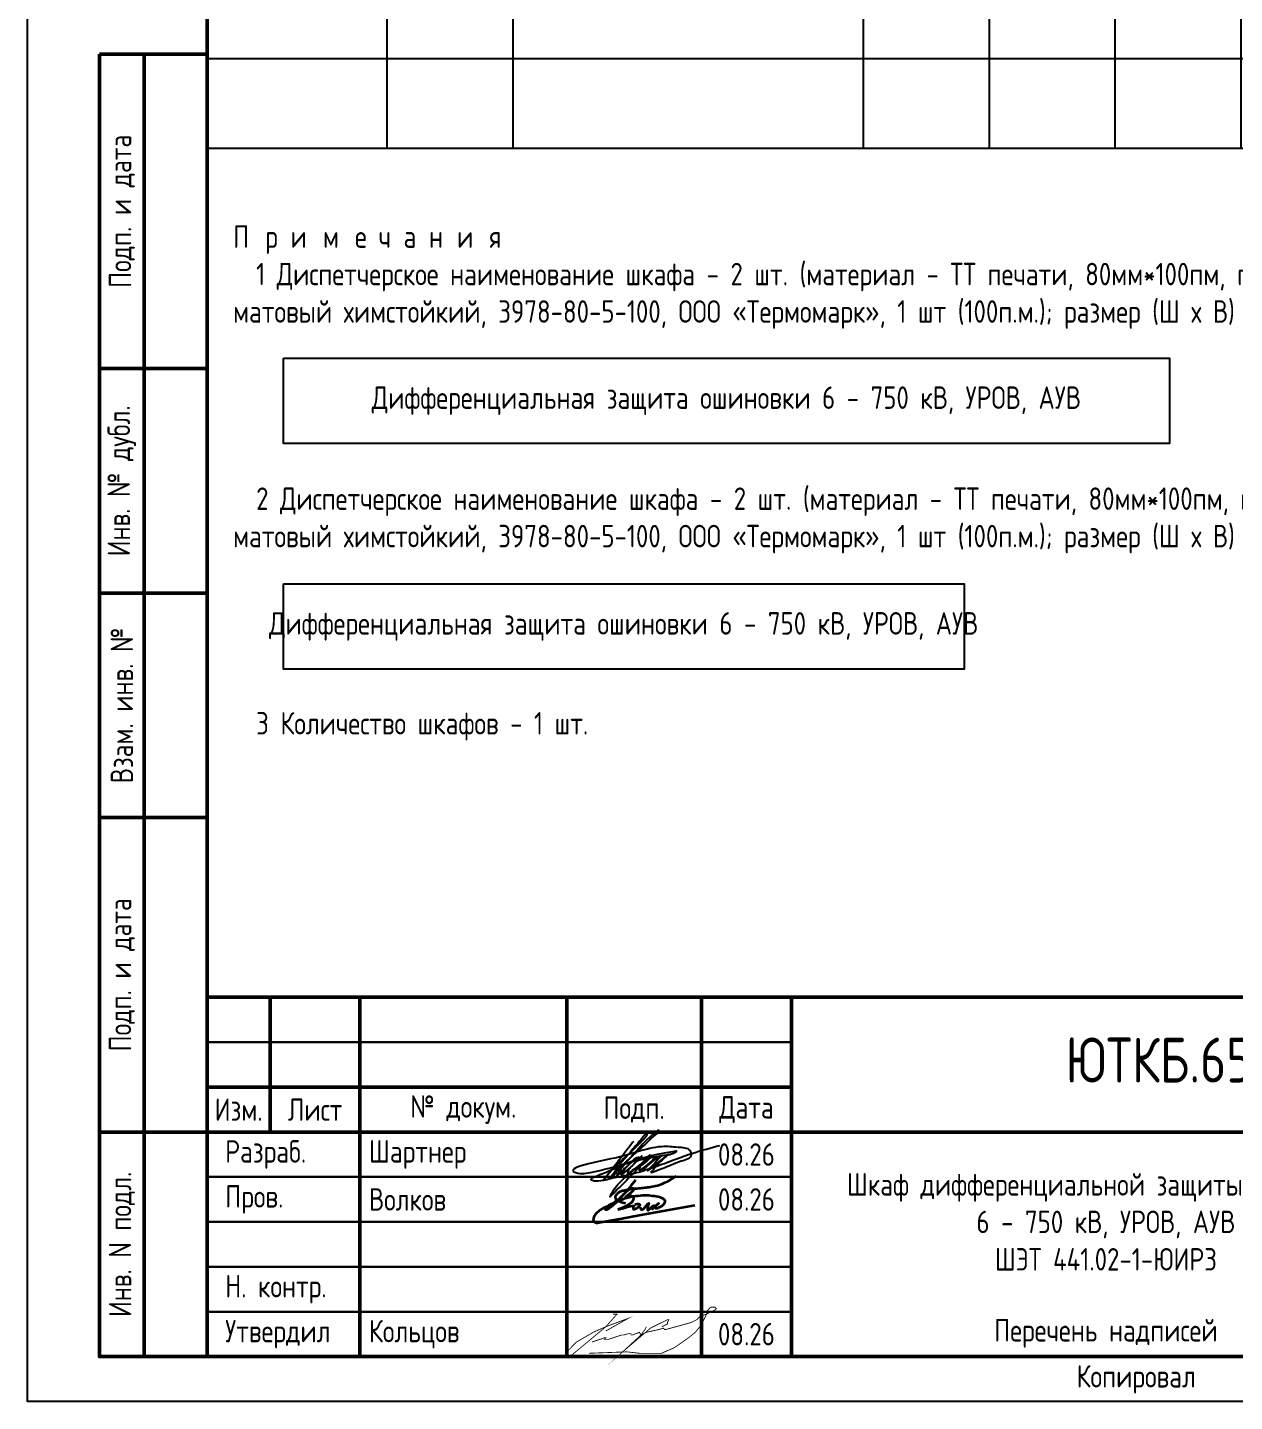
# Model space of a CAD drawing. Header units: millimetres. Extents: x -840 to 1644, y 0 to 561.
# Drawn here: x -840 to -705.7, y 0 to 153 of the extents above; entities that cross this region are included whole.
import ezdxf

# ---------------------------------------------------------------- set-up
doc = ezdxf.new("R2010")
doc.units = ezdxf.units.MM
doc.styles.add('Gost_type_A', font='GOST_A.TTF')

# ---------------------------------------------------------------- blocks, each defined once
blk = doc.blocks.new('Штамп левый нижний')
at = {"lineweight": 50}
for points in [[(-12, 145), (-7, 145), (-7, 110), (-12, 110)], [(-7, 145), (0, 145), (0, 110), (-7, 110)], [(-12, 110), (-7, 110), (-7, 85), (-12, 85)], [(-7, 110), (0, 110), (0, 85), (-7, 85)], [(-12, 85), (-7, 85), (-7, 60), (-12, 60)], [(-7, 85), (0, 85), (0, 60), (-7, 60)], [(-12, 60), (-7, 60), (-7, 25), (-12, 25)], [(-7, 60), (0, 60), (0, 25), (-7, 25)], [(-12, 25), (-7, 25), (-7, 0), (-12, 0)], [(-7, 25), (0, 25), (0, 0), (-7, 0)]]:
    blk.add_lwpolyline(points, close=True, dxfattribs=at)
at = {"char_height": 2.5, "attachment_point": 5, "rotation": 90, "style": 'Gost_type_A'}
for s, insert, width in [('Подп. и дата', (-9.5, 127.5), 35), ('Инв. № дубл.', (-9.5, 97.5), 25), ('Взам. инв. №', (-9.5, 72.5), 25), ('Подп. и дата', (-9.5, 42.5), 35), ('Инв. N подл.', (-9.5, 12.5), 25)]:
    blk.add_mtext(s, dxfattribs=dict(at, insert=insert, width=width))
blk = doc.blocks.new('Формат_А4')
blk.add_lwpolyline([(0, 297), (0, 0), (-210, 0), (-210, 297)], close=True)
at = {"lineweight": 50}
blk.add_lwpolyline([(-190, 292), (-5, 292), (-5, 5), (-190, 5)], close=True, dxfattribs=at)
blk = doc.blocks.new('Штамп большой нижний текстовый')
for points in [[(-185, 40), (-178, 40), (-178, 35), (-185, 35)], [(-178, 40), (-168, 40), (-168, 35), (-178, 35)], [(-168, 40), (-145, 40), (-145, 35), (-168, 35)], [(-145, 40), (-130, 40), (-130, 35), (-145, 35)], [(-130, 40), (-120, 40), (-120, 35), (-130, 35)], [(-185, 35), (-178, 35), (-178, 30), (-185, 30)], [(-178, 35), (-168, 35), (-168, 30), (-178, 30)], [(-168, 35), (-145, 35), (-145, 30), (-168, 30)], [(-145, 35), (-130, 35), (-130, 30), (-145, 30)], [(-130, 35), (-120, 35), (-120, 30), (-130, 30)], [(-185, 25), (-168, 25), (-168, 20), (-185, 20)], [(-168, 25), (-145, 25), (-145, 20), (-168, 20)], [(-145, 25), (-130, 25), (-130, 20), (-145, 20)], [(-130, 25), (-120, 25), (-120, 20), (-130, 20)], [(-185, 20), (-168, 20), (-168, 15), (-185, 15)], [(-168, 20), (-145, 20), (-145, 15), (-168, 15)], [(-145, 20), (-130, 20), (-130, 15), (-145, 15)], [(-130, 20), (-120, 20), (-120, 15), (-130, 15)], [(-185, 15), (-168, 15), (-168, 10), (-185, 10)], [(-168, 15), (-145, 15), (-145, 10), (-168, 10)], [(-145, 15), (-130, 15), (-130, 10), (-145, 10)], [(-130, 15), (-120, 15), (-120, 10), (-130, 10)], [(-185, 10), (-168, 10), (-168, 5), (-185, 5)], [(-168, 10), (-145, 10), (-145, 5), (-168, 5)], [(-145, 10), (-130, 10), (-130, 5), (-145, 5)], [(-130, 10), (-120, 10), (-120, 5), (-130, 5)], [(-185, 5), (-168, 5), (-168, 0), (-185, 0)], [(-168, 5), (-145, 5), (-145, 0), (-168, 0)], [(-145, 5), (-130, 5), (-130, 0), (-145, 0)], [(-130, 5), (-120, 5), (-120, 0), (-130, 0)]]:
    blk.add_lwpolyline(points, close=True)
at = {"lineweight": 50}
for points in [[(-185, 40), (-120, 40), (-120, 30), (-185, 30)], [(-178, 40), (-168, 40), (-168, 30), (-178, 30)], [(-145, 40), (-130, 40), (-130, 30), (-145, 30)], [(-120, 25), (0, 25), (0, 40), (-120, 40)], [(-185, 30), (-178, 30), (-178, 25), (-185, 25)], [(-178, 30), (-168, 30), (-168, 25), (-178, 25)], [(-168, 30), (-145, 30), (-145, 25), (-168, 25)], [(-145, 30), (-130, 30), (-130, 25), (-145, 25)], [(-130, 30), (-120, 30), (-120, 25), (-130, 25)], [(-185, 25), (-168, 25), (-168, 0), (-185, 0)], [(-168, 25), (-145, 25), (-145, 0), (-168, 0)], [(-145, 25), (-130, 25), (-130, 0), (-145, 0)], [(-130, 25), (-120, 25), (-120, 0), (-130, 0)], [(-120, 25), (-50, 25), (-50, 0), (-120, 0)]]:
    blk.add_lwpolyline(points, close=True, dxfattribs=at)
at = {"char_height": 2.5, "style": 'Gost_type_A'}
for s, insert, width, attachment_point in [('№ докум.', (-156.5, 27.5), 23, 5), ('Изм.', (-181.5, 27.5), 7, 5), ('Лист', (-173, 27.5), 10, 5), ('Подп.', (-137.5, 27.5), 15, 5), ('Дата', (-125, 27.5), 10, 5), ('\\pxl0.8;Разраб.', (-185, 22.5), 17, 4), ('\\pxl0.8;Пров.', (-185, 17.5), 17, 4), ('\\pxl0.8;Н. контр.', (-185, 7.5), 17, 4), ('\\pxl0.8;Утвердил', (-185, 2.5), 17, 4), ('Копировал', (-75, -2.53), 13.1202, 6)]:
    blk.add_mtext(s, dxfattribs=dict(at, insert=insert, width=width, attachment_point=attachment_point))
blk = doc.blocks.new('*T17')
at = {"color": 0, "linetype": 'ByBlock', "lineweight": -2, "transparency": 16777216}
for p, q in [((0, 0), (185, 0)), ((0, 0), (0, -152.48)), ((20, 0), (20, -22.61)), ((73, 0), (73, -22.61)), ((87, 0), (87, -22.61)), ((101, 0), (101, -22.61)), ((115, 0), (115, -22.61)), ((129, 0), (129, -22.61)), ((143, 0), (143, -22.61)), ((157, 0), (157, -22.61)), ((171, 0), (171, -22.61)), ((185, 0), (185, -152.48)), ((0, -22.61), (185, -22.61)), ((0, -23.61), (185, -23.61)), ((20, -23.61), (20, -152.48)), ((34, -23.61), (34, -152.48)), ((73, -23.61), (73, -152.48)), ((87, -23.61), (87, -152.48)), ((101, -23.61), (101, -152.48)), ((115, -23.61), (115, -152.48)), ((129, -23.61), (129, -152.48)), ((143, -23.61), (143, -152.48)), ((157, -23.61), (157, -152.48)), ((171, -23.61), (171, -152.48)), ((0, -33.28), (185, -33.28)), ((0, -42.95), (185, -42.95)), ((0, -52.62), (185, -52.62)), ((0, -63.18), (185, -63.18)), ((0, -73.74), (185, -73.74)), ((0, -84.12), (185, -84.12)), ((0, -94.69), (185, -94.69)), ((0, -113.58), (185, -113.58)), ((0, -132.48), (185, -132.48)), ((0, -142.48), (185, -142.48)), ((0, -152.48), (185, -152.48))]:
    blk.add_line(p, q, dxfattribs=at)
at = {"color": 0, "transparency": 16777216, "char_height": 2.5, "attachment_point": 5, "style": 'Gost_type_A'}
for s, insert, width in [('Тип таблички', (10, -11.3), 17), ('{\\H0.83333x;\\C256;Поле А \\P-90}', (80, -11.3), 11), ('{\\H0.83333x;\\C256;Поле Б\\P-30}', (94, -11.3), 11), ('{\\H0.83333x;\\C256;Поле В\\P0}', (108, -11.3), 11), ('{\\H0.83333x;\\C256;Поле Г\\P30}', (122, -11.3), 11), ('{\\H0.83333x;\\C256;Поле Д\\P90}', (136, -11.3), 11), ('{\\H0.83333x;\\C256;Поле З\\P135}', (150, -11.3), 11), ('{\\H0.83333x;\\C256;Поле И\\P180}', (164, -11.3), 11), ('{\\H0.83333x;\\C256;Поле К\\P225}', (178, -11.3), 11), ('Текст надписи', (46.5, -11.3), 50), ('Карман\\P70х25', (10, -28.44), 17), ('A1', (27, -28.44), 11), ('ИЭУ', (53.5, -28.44), 36), ('Карман\\P70х25', (10, -38.11), 17), ('A1.1', (27, -38.11), 11), ('ИЧМ ИЭУ', (53.5, -38.11), 36), ('Карман\\P70х25', (10, -47.78), 17), ('HL1', (27, -47.78), 11), ('Вызов', (53.5, -47.78), 36), ('Карман\\P70х25', (10, -57.9), 17), ('{\\C256;Цепи переменного тока группы 1 (B1)}', (53.5, -57.9), 36), ('SG1', (27, -57.9), 11), ('Карман\\P70х25', (10, -68.46), 17), ('{\\C256;Цепи переменного тока группы 2 (B2)}', (53.5, -68.46), 36), ('SG2', (27, -68.46), 11), ('Карман\\P70х25', (10, -78.93), 17), ('{\\C256;Цепи переменного тока 3 группы}', (53.5, -78.93), 36), ('SG3', (27, -78.93), 11), ('Карман\\P70х25', (10, -89.4), 17), ('{\\C256;Цепи переменного напряжения ошиновки}', (53.5, -89.4), 36), ('SG4', (27, -89.4), 11), ('{\\C256;Цепи переменного напряжения элемента сети, расположенного за В1 (сторона Э1)}', (53.5, -104.13), 36), ('Карман\\P70х25', (10, -104.13), 17), ('SG5', (27, -104.13), 11), ('{\\C256;Цепи переменного напряжения элемента сети, расположенного за В2 (сторона Э2)}', (53.5, -123.03), 36), ('Карман\\P70х25', (10, -123.03), 17), ('SG6', (27, -123.03), 11)]:
    blk.add_mtext(s, dxfattribs=dict(at, insert=insert, width=width))
blk = doc.blocks.new('Сотрудник 7_1')
at = {"lineweight": 35}
for points in [[(5.51, 4.62), (4.98, 3.97), (4.54, 3.43), (4.18, 3.01), (3.9, 2.68), (3.67, 2.43), (3.49, 2.24), (3.34, 2.09), (3.21, 1.97), (3.08, 1.86), (2.97, 1.76), (2.86, 1.67), (2.76, 1.6), (2.67, 1.53), (2.59, 1.47), (2.52, 1.42), (2.45, 1.38), (2.4, 1.35), (2.35, 1.33), (2.31, 1.31), (2.28, 1.3), (2.25, 1.3), (2.23, 1.3), (2.21, 1.31), (2.2, 1.31), (2.19, 1.33), (2.18, 1.34), (2.18, 1.36), (2.18, 1.38), (2.18, 1.4), (2.19, 1.42), (2.2, 1.45), (2.22, 1.48), (2.25, 1.51), (2.28, 1.55), (2.32, 1.59), (2.36, 1.63), (2.42, 1.67), (2.49, 1.72), (2.56, 1.78), (2.65, 1.84), (2.75, 1.9), (2.87, 1.97), (2.99, 2.04), (3.12, 2.12), (3.25, 2.21), (3.39, 2.3), (3.53, 2.41), (3.67, 2.52), (3.81, 2.64), (3.94, 2.77), (4.07, 2.9), (4.2, 3.03), (4.32, 3.15), (4.44, 3.27), (4.55, 3.37), (4.65, 3.46), (4.74, 3.54), (4.82, 3.6), (4.9, 3.64), (4.97, 3.68), (5.03, 3.7), (5.08, 3.72), (5.13, 3.73), (5.17, 3.73), (5.21, 3.73), (5.24, 3.73), (5.26, 3.73), (5.28, 3.72), (5.3, 3.71), (5.31, 3.7), (5.32, 3.68), (5.33, 3.66), (5.33, 3.64), (5.32, 3.61), (5.32, 3.58), (5.3, 3.54), (5.28, 3.5), (5.25, 3.46), (5.21, 3.41), (5.16, 3.36), (5.1, 3.3), (5.03, 3.23), (4.96, 3.17), (4.88, 3.1), (4.8, 3.04), (4.72, 2.98), (4.65, 2.92), (4.59, 2.87), (4.53, 2.83), (4.49, 2.8), (4.46, 2.77), (4.43, 2.76), (4.42, 2.75), (4.42, 2.74), (4.43, 2.75), (4.45, 2.75), (4.49, 2.76), (4.53, 2.78), (4.58, 2.8), (4.64, 2.82), (4.7, 2.84), (4.76, 2.85), (4.83, 2.86), (4.89, 2.87), (4.95, 2.88), (5.01, 2.87), (5.06, 2.87), (5.11, 2.85), (5.15, 2.84), (5.19, 2.81), (5.22, 2.78), (5.25, 2.75), (5.27, 2.72), (5.29, 2.68), (5.3, 2.63), (5.3, 2.59), (5.3, 2.54), (5.29, 2.49), (5.27, 2.44), (5.26, 2.38), (5.23, 2.33), (5.2, 2.28), (5.17, 2.22), (5.12, 2.17), (5.07, 2.11), (5, 2.05), (4.92, 1.99), (4.83, 1.93), (4.73, 1.86), (4.6, 1.79), (4.47, 1.72), (4.31, 1.65), (4.15, 1.57), (3.96, 1.49), (3.76, 1.41), (3.54, 1.32)], [(4.39, 2), (4.09, 2.07), (3.85, 2.15), (3.67, 2.21), (3.55, 2.27), (3.46, 2.33), (3.4, 2.39), (3.37, 2.44), (3.35, 2.5), (3.33, 2.55), (3.32, 2.61), (3.31, 2.66), (3.31, 2.72), (3.31, 2.77), (3.32, 2.83), (3.34, 2.89), (3.36, 2.94), (3.39, 2.99), (3.43, 3.05), (3.48, 3.1), (3.54, 3.15), (3.6, 3.2), (3.67, 3.24), (3.74, 3.29), (3.82, 3.33), (3.91, 3.37), (4.01, 3.4), (4.11, 3.44), (4.22, 3.47), (4.34, 3.5), (4.47, 3.53), (4.62, 3.56), (4.77, 3.58), (4.93, 3.61), (5.11, 3.63), (5.29, 3.65), (5.48, 3.67), (5.67, 3.69), (5.85, 3.71), (6.04, 3.72), (6.21, 3.74), (6.38, 3.76), (6.55, 3.77), (6.71, 3.79), (6.86, 3.81), (7.02, 3.83), (7.19, 3.86), (7.36, 3.89), (7.54, 3.92), (7.74, 3.96), (7.95, 4.01), (8.19, 4.09), (8.47, 4.19), (8.78, 4.33), (9.15, 4.51), (9.57, 4.74), (10.05, 5.03)], [(6.04, 1.58), (6.05, 1.53), (6.06, 1.49), (6.06, 1.46), (6.07, 1.43), (6.09, 1.4), (6.1, 1.38), (6.12, 1.36), (6.14, 1.35), (6.16, 1.33), (6.19, 1.33), (6.22, 1.33), (6.25, 1.33), (6.28, 1.33), (6.31, 1.34), (6.34, 1.36), (6.37, 1.38), (6.4, 1.4), (6.43, 1.43), (6.46, 1.46), (6.49, 1.5), (6.52, 1.53), (6.55, 1.57), (6.58, 1.62), (6.62, 1.66), (6.65, 1.71), (6.69, 1.75), (6.73, 1.8), (6.78, 1.84), (6.82, 1.88), (6.85, 1.92), (6.89, 1.95), (6.92, 1.98), (6.95, 2.01), (6.97, 2.03), (6.98, 2.05), (7, 2.06), (7, 2.06), (7.01, 2.06), (7.01, 2.05), (7, 2.03), (7, 2), (6.99, 1.96), (6.97, 1.93), (6.96, 1.88), (6.94, 1.83), (6.93, 1.79), (6.91, 1.74), (6.9, 1.69), (6.89, 1.64), (6.88, 1.6), (6.87, 1.56), (6.86, 1.53), (6.85, 1.49), (6.84, 1.46), (6.84, 1.43), (6.84, 1.41), (6.84, 1.38), (6.84, 1.36), (6.84, 1.35), (6.84, 1.33), (6.84, 1.32), (6.85, 1.31), (6.86, 1.3), (6.86, 1.29), (6.87, 1.29), (6.88, 1.28), (6.89, 1.28), (6.9, 1.27), (6.91, 1.27), (6.92, 1.27), (6.93, 1.28), (6.95, 1.28), (6.96, 1.29), (6.97, 1.29), (6.98, 1.3), (7, 1.32), (7.03, 1.34), (7.06, 1.37), (7.1, 1.41), (7.15, 1.45), (7.21, 1.5), (7.27, 1.56), (7.34, 1.62), (7.41, 1.68), (7.48, 1.73), (7.54, 1.77), (7.58, 1.79), (7.6, 1.79), (7.61, 1.77), (7.59, 1.72), (7.57, 1.67), (7.54, 1.61), (7.5, 1.54), (7.46, 1.48), (7.43, 1.43), (7.41, 1.4), (7.4, 1.38), (7.41, 1.38), (7.42, 1.4), (7.45, 1.43), (7.49, 1.48), (7.54, 1.53), (7.6, 1.59), (7.66, 1.66), (7.73, 1.72), (7.81, 1.79), (7.88, 1.85), (7.95, 1.9), (8.01, 1.95), (8.06, 1.99), (8.09, 2.01), (8.11, 2.02), (8.1, 2.02), (8.07, 1.99), (8.03, 1.96), (7.98, 1.91), (7.92, 1.86), (7.87, 1.81), (7.81, 1.76), (7.76, 1.71), (7.73, 1.67), (7.7, 1.64), (7.68, 1.61), (7.67, 1.58), (7.67, 1.56), (7.67, 1.54), (7.68, 1.53), (7.7, 1.51), (7.71, 1.5), (7.73, 1.49), (7.75, 1.48), (7.77, 1.48), (7.8, 1.47), (7.83, 1.47), (7.87, 1.48), (7.91, 1.48), (7.96, 1.5), (8.01, 1.51), (8.07, 1.53), (8.13, 1.55), (8.19, 1.58), (8.26, 1.62), (8.33, 1.66), (8.4, 1.71), (8.48, 1.76), (8.55, 1.82), (8.63, 1.89), (8.69, 1.95), (8.75, 2.02), (8.79, 2.1), (8.82, 2.17), (8.83, 2.24), (8.81, 2.31), (8.78, 2.37), (8.72, 2.44), (8.65, 2.5), (8.56, 2.56), (8.44, 2.61), (8.31, 2.66), (8.17, 2.71), (8, 2.75), (7.83, 2.78), (7.64, 2.81), (7.44, 2.84), (7.22, 2.86), (7, 2.88), (6.77, 2.88), (6.53, 2.89), (6.29, 2.88), (6.04, 2.87), (5.79, 2.84), (5.52, 2.81), (5.25, 2.77), (4.97, 2.71), (4.68, 2.64), (4.38, 2.55), (4.06, 2.44), (3.74, 2.32), (3.42, 2.2), (3.11, 2.06), (2.8, 1.92), (2.51, 1.78), (2.25, 1.65), (2.01, 1.52), (1.8, 1.4), (1.62, 1.29), (1.47, 1.18), (1.35, 1.09), (1.24, 0.99), (1.15, 0.91), (1.08, 0.82), (1.02, 0.74), (0.97, 0.65), (0.93, 0.57), (0.89, 0.49), (0.86, 0.41), (0.84, 0.34), (0.83, 0.27), (0.82, 0.21), (0.82, 0.15), (0.83, 0.11), (0.84, 0.07), (0.85, 0.04), (0.87, 0.01), (0.89, -0.01), (0.91, -0.03), (0.94, -0.05), (0.97, -0.07), (1, -0.08), (1.03, -0.1), (1.07, -0.11), (1.1, -0.12), (1.13, -0.13), (1.17, -0.14), (1.2, -0.15), (1.24, -0.15), (1.29, -0.15), (1.47, -0.12), (1.9, -0.04), (2.7, 0.1), (3.99, 0.34), (5.91, 0.69), (8.58, 1.18), (12.12, 1.82)], [(3.54, 1.32), (4.17, 1.5), (4.63, 1.63), (4.96, 1.71), (5.17, 1.76), (5.28, 1.77), (5.33, 1.76), (5.34, 1.73), (5.32, 1.7), (5.3, 1.66), (5.28, 1.62), (5.27, 1.58), (5.26, 1.55), (5.25, 1.51), (5.24, 1.48), (5.24, 1.45), (5.24, 1.42), (5.24, 1.4), (5.25, 1.39), (5.26, 1.37), (5.27, 1.36), (5.29, 1.36), (5.31, 1.36), (5.33, 1.36), (5.35, 1.36), (5.39, 1.37), (5.42, 1.38), (5.46, 1.4), (5.49, 1.41), (5.54, 1.43), (5.58, 1.45), (5.62, 1.48), (5.67, 1.51), (5.72, 1.54), (5.76, 1.57), (5.81, 1.61), (5.85, 1.64), (5.89, 1.68), (5.93, 1.72), (5.96, 1.75), (5.99, 1.78), (6, 1.81), (6.02, 1.83), (6.02, 1.86), (6.01, 1.87), (6, 1.89), (5.98, 1.9), (5.95, 1.91), (5.91, 1.92), (5.87, 1.92), (5.81, 1.92), (5.75, 1.92), (5.69, 1.92), (5.63, 1.91), (5.57, 1.9), (5.51, 1.89), (5.46, 1.88)]]:
    blk.add_lwpolyline(points, dxfattribs=at)

msp = doc.modelspace()

# ---------------------------------------------------------------- linework, layer by layer
for points in [[(-811.53, 116.17), (-712.93, 116.17), (-712.93, 106.67), (-811.53, 106.67)], [(-811.53, 91.04), (-735.78, 91.04), (-735.78, 81.54), (-811.53, 81.54)]]:
    msp.add_lwpolyline(points, close=True)
at = {"const_width": 0.0934}
for points in [[(-774.86, 9.73), (-774.4, 9.73), (-775.64, 8.33), (-776.57, 7.55), (-778.52, 5.93), (-779.64, 5), (-780, 5), (-780, 5.22), (-779.84, 5.68), (-778.91, 6.62), (-777.04, 7.71), (-775.64, 8.33), (-773.15, 9.26), (-775.64, 7.86)], [(-777.2, 6.62), (-776.26, 6.93), (-775.8, 7.09), (-775.64, 7.09), (-775.8, 6.93), (-775.64, 6.93), (-775.33, 6.93), (-773.93, 7.4), (-773.62, 7.4), (-773.15, 7.55), (-772.84, 7.55), (-772.84, 7.4), (-772.68, 7.4), (-771.9, 7.71), (-771.75, 7.4), (-771.13, 7.71), (-769.72, 8.02), (-769.26, 8.18), (-769.1, 8.02), (-768.95, 8.02), (-766.14, 8.8), (-765.52, 9.11), (-765.21, 9.42), (-764.9, 9.58), (-764.43, 9.73), (-763.81, 10.04), (-763.5, 10.2), (-763.34, 10.35), (-763.5, 10.51), (-763.81, 10.51), (-763.96, 10.51), (-764.28, 10.2), (-764.43, 9.73), (-765.05, 8.49), (-765.68, 7.71), (-766.45, 7.09), (-768.01, 6), (-769.1, 5.53), (-769.41, 5.37), (-771.9, 5.37), (-773.31, 5.53), (-777.51, 5.37)], [(-771.13, 8.33), (-771.28, 8.02), (-771.75, 7.4), (-773.77, 5.53), (-770.66, 8.18), (-768.79, 9.11), (-768.63, 9.11), (-768.79, 8.8), (-768.79, 8.64), (-769.41, 8.33)]]:
    msp.add_lwpolyline(points, dxfattribs=at)
msp.add_spline([(-772.57, 28.93), (-772.95, 28.48), (-773.14, 28.24), (-773.28, 28.06), (-773.72, 27.47), (-773.83, 27.32), (-775.07, 25.71), (-775.93, 24.63), (-774.87, 25.94), (-773.9, 26.85), (-772.68, 27.96), (-771.95, 28.68), (-771.26, 29.37), (-771.09, 29.63), (-771.04, 29.82), (-771.73, 29.18), (-772.87, 27.83), (-773.09, 27.55), (-774.15, 26.32), (-774.77, 25.43), (-775.11, 24.91), (-775.11, 24.82), (-774.82, 25.11), (-774.18, 25.92), (-773.43, 26.67), (-772.39, 27.61), (-771.87, 28.08), (-770.93, 28.94), (-770.12, 29.68), (-769.75, 30.05), (-769.75, 30.17), (-770.08, 30.01), (-771.16, 29.06), (-772.84, 27.19), (-774.1, 25.7), (-774.42, 25.18), (-773.22, 26.24), (-772.13, 27.13), (-772, 27.2), (-771.94, 27.08), (-772.08, 26.85), (-773.11, 25.9), (-773.64, 25.43), (-773.86, 25.26), (-773.93, 25.26), (-773.84, 25.5), (-773.21, 26.23), (-772.98, 26.46), (-772.04, 27.2), (-771.98, 27.2), (-771.98, 26.92), (-771.74, 27.16), (-773.03, 25.87), (-773.24, 25.45), (-773.24, 25.34), (-773.02, 25.46), (-771.88, 26.33), (-770.79, 27.42), (-773.55, 24.4), (-774.7, 23.25), (-775.17, 22.79), (-774.88, 23.37), (-773.46, 24.96), (-771.9, 26.29), (-770.62, 27.21), (-771.53, 26.41), (-771.92, 25.92), (-771.92, 25.77), (-771.6, 25.89), (-770.16, 27.18), (-771.58, 25.66), (-769.95, 27.11), (-769.45, 27.4), (-769.73, 27.04), (-770.98, 25.69), (-768.64, 27.55), (-769.7, 26.57), (-770.54, 25.63), (-770.62, 25.55), (-770.02, 25.71), (-769.27, 25.98), (-767.25, 26.79), (-766.12, 27.5), (-766.24, 27.89), (-767.61, 28.28), (-768.49, 28.37), (-769.45, 28.37), (-770.74, 28.17), (-774.21, 27.21), (-778.98, 25.48), (-778.75, 25.41), (-777.87, 25.41), (-773.74, 26.44), (-769.18, 27.41), (-767.86, 27.78), (-767.77, 27.84), (-768.23, 27.81), (-772.86, 26.67), (-776.97, 24.95), (-777.33, 24.75), (-776.73, 24.56), (-776.5, 24.56), (-775.2, 24.81), (-772.23, 25.48), (-770.26, 26.11), (-768.01, 26.93), (-765.95, 27.66), (-762.95, 28.52)], degree=3)

# ---------------------------------------------------------------- block references
for name, p in [('Формат_А4', (-630, 0)), ('*T17', (-820, 292)), ('Штамп левый нижний', (-820, 5)), ('Штамп большой нижний текстовый', (-635, 5)), ('Сотрудник 7_1', (-777.86, 20.04))]:
    msp.add_blockref(name, p)

# ---------------------------------------------------------------- texts
at = {"style": 'Gost_type_A'}
for s, insert, char_height, width, attachment_point in [('\\pxql;{\\T2;\\C0;Примечания\\P\\T1;  1 }Диспетчерское наименование шкафа - 2 шт. (материал - ТТ печати, 80мм*100пм, полиэстер с усиленным адгезивом серебристый матовый химстойкий, 3978-80-5-100, ООО «Термомарк», 1 шт (100п.м.); размер (Ш х В) {\\C6;500мм} х 50мм; рекомендуемый шрифт Arial).\\P\\P\\P\\P\\P\\pq*;  2 Диспетчерское наименование шкафа - {\\C6;2 шт.} (материал - ТТ печати, 80мм*100пм, полиэстер с усиленным адгезивом серебристый матовый химстойкий, 3978-80-5-100, ООО «Термомарк», 1 шт (100п.м.); размер (Ш х В) 375мм х 50мм; рекомендуемый шрифт Arial).\\P\\P\\pql;\\P\\P\\P  3 Количество шкафов - 1 шт.', (-817.12, 73.59), 2.5, 175, 7), ('Дифференциальная защита ошиновки 6 - 750 кВ, УРОВ, АУВ ', (-762.23, 111.42), 2.5, 98.6, 5), ('Дифференциальная защита ошиновки 6 - 750 кВ, УРОВ, АУВ ', (-773.66, 86.29), 2.5, 75.75, 5), ('ЮТКБ.656463.300-035Д1', (-695, 37.5), 5, 120, 5), ('Шартнер', (-802, 27.5), 2.5, 22, 4), ('08.26', (-760, 27.5), 2.5, 10, 5), ('Шкаф дифференциальной защиты ошиновки\\P6 - 750 кВ, УРОВ, АУВ \\PШЭТ 441.02-1-ЮИРЗ ', (-720, 20), 2.5, 68, 5), ('Волков', (-802, 22.5), 2.5, 22, 4), ('08.26', (-760, 22.5), 2.5, 10, 5), ('Перечень надписей', (-720, 6), 2.5, 70, 8), ('Кольцов', (-802, 7.5), 2.5, 22, 4), ('08.26', (-760, 7.5), 2.5, 10, 5)]:
    msp.add_mtext(s, dxfattribs=dict(at, insert=insert, char_height=char_height, width=width, attachment_point=attachment_point))

doc.saveas('drawing.dxf')
